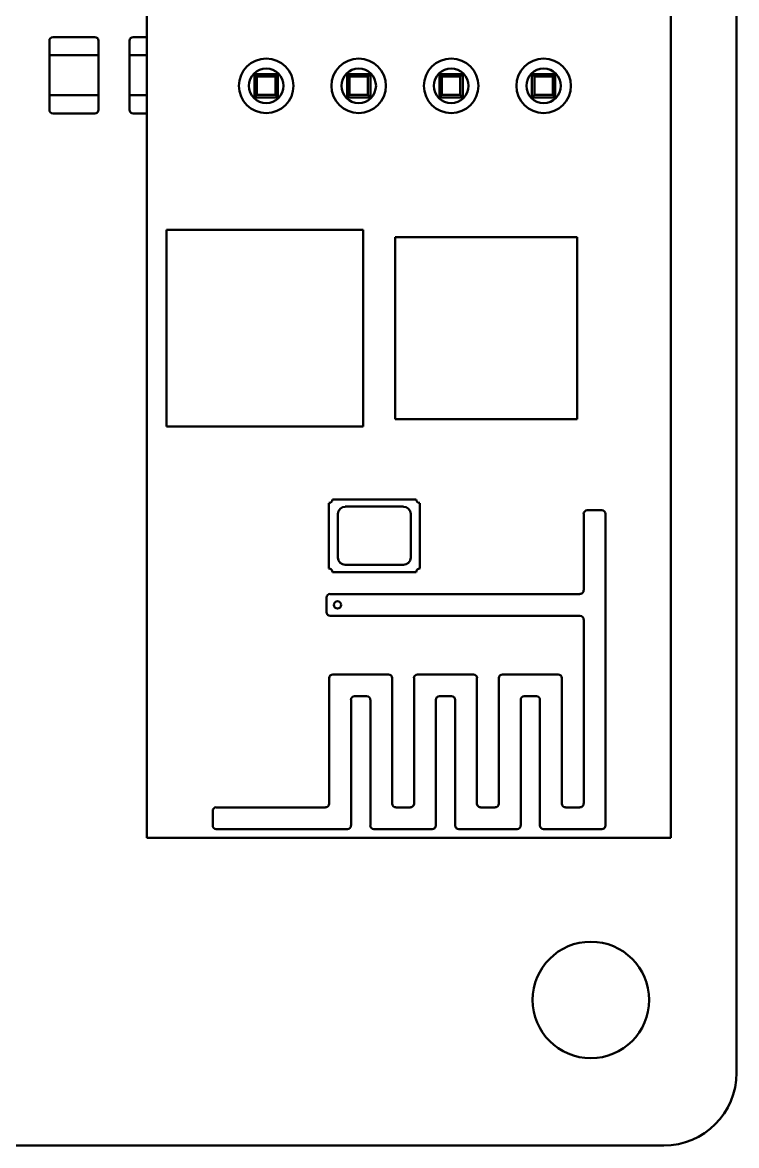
# Model space of a CAD drawing. Header units: inches. Extents: x 0.1 to 17, y 0.3 to 10.7.
# Drawn here: x 4.666 to 5.439, y 7.138 to 8.352 of the extents above; entities that cross this region are included whole.
import ezdxf

# ---------------------------------------------------------------- set-up
doc = ezdxf.new("R2010")
doc.units = ezdxf.units.IN
doc.header["$LTSCALE"] = 0.5
doc.header["$MEASUREMENT"] = 0
doc.layers.add('Visible (ANSI)', color=7, linetype='Continuous', lineweight=50)

msp = doc.modelspace()

# ---------------------------------------------------------------- linework, layer by layer
at = {"layer": 'Visible (ANSI)'}
for p, q in [((5.4385, 9.0276), (5.4385, 7.2166)), ((4.8007, 8.443), (4.8007, 7.4705)), ((5.3676, 7.4705), (5.3676, 8.443)), ((4.6954, 8.3327), (4.6954, 8.317)), ((4.7446, 8.3367), (4.6993, 8.3367)), ((4.7486, 8.317), (4.7486, 8.3327)), ((4.782, 8.3327), (4.782, 8.317)), ((4.8007, 8.3367), (4.786, 8.3367)), ((4.6954, 8.317), (4.6993, 8.317)), ((4.6954, 8.317), (4.6954, 8.2737)), ((4.6993, 8.317), (4.6954, 8.317)), ((4.6993, 8.317), (4.7446, 8.317)), ((4.7446, 8.317), (4.6993, 8.317)), ((4.7446, 8.317), (4.7486, 8.317)), ((4.7486, 8.317), (4.7446, 8.317)), ((4.7486, 8.2737), (4.7486, 8.317)), ((4.782, 8.317), (4.786, 8.317)), ((4.782, 8.317), (4.782, 8.2737)), ((4.786, 8.317), (4.782, 8.317)), ((4.786, 8.317), (4.8007, 8.317)), ((4.8007, 8.317), (4.786, 8.317)), ((4.9173, 8.2713), (4.9173, 8.2965)), ((4.9173, 8.2965), (4.9425, 8.2965)), ((4.9173, 8.2965), (4.9199, 8.2939)), ((4.9425, 8.2965), (4.9398, 8.2939)), ((4.9425, 8.2965), (4.9425, 8.2713)), ((5.0173, 8.2713), (5.0173, 8.2965)), ((5.0173, 8.2965), (5.0425, 8.2965)), ((5.0173, 8.2965), (5.0199, 8.2939)), ((5.0425, 8.2965), (5.0398, 8.2939)), ((5.0425, 8.2965), (5.0425, 8.2713)), ((5.1173, 8.2713), (5.1173, 8.2965)), ((5.1173, 8.2965), (5.1425, 8.2965)), ((5.1173, 8.2965), (5.1199, 8.2939)), ((5.1425, 8.2965), (5.1398, 8.2939)), ((5.1425, 8.2965), (5.1425, 8.2713)), ((5.2173, 8.2713), (5.2173, 8.2965)), ((5.2173, 8.2965), (5.2425, 8.2965)), ((5.2173, 8.2965), (5.2199, 8.2939)), ((5.2425, 8.2965), (5.2398, 8.2939)), ((5.2425, 8.2965), (5.2425, 8.2713)), ((4.9398, 8.2939), (4.9199, 8.2939)), ((4.9199, 8.2939), (4.9199, 8.274)), ((4.9398, 8.274), (4.9398, 8.2939)), ((5.0398, 8.2939), (5.0199, 8.2939)), ((5.0199, 8.2939), (5.0199, 8.274)), ((5.0398, 8.274), (5.0398, 8.2939)), ((5.1398, 8.2939), (5.1199, 8.2939)), ((5.1199, 8.2939), (5.1199, 8.274)), ((5.1398, 8.274), (5.1398, 8.2939)), ((5.2398, 8.2939), (5.2199, 8.2939)), ((5.2199, 8.2939), (5.2199, 8.274)), ((5.2398, 8.274), (5.2398, 8.2939)), ((4.6954, 8.2737), (4.6993, 8.2737)), ((4.6954, 8.2737), (4.6954, 8.2579)), ((4.6993, 8.2737), (4.6954, 8.2737)), ((4.6993, 8.2737), (4.7446, 8.2737)), ((4.7446, 8.2737), (4.6993, 8.2737)), ((4.7446, 8.2737), (4.7486, 8.2737)), ((4.7486, 8.2737), (4.7446, 8.2737)), ((4.7486, 8.2579), (4.7486, 8.2737)), ((4.782, 8.2737), (4.786, 8.2737)), ((4.782, 8.2737), (4.782, 8.2579)), ((4.786, 8.2737), (4.782, 8.2737)), ((4.786, 8.2737), (4.8007, 8.2737)), ((4.8007, 8.2737), (4.786, 8.2737)), ((4.9199, 8.274), (4.9173, 8.2713)), ((4.9425, 8.2713), (4.9173, 8.2713)), ((4.9199, 8.274), (4.9398, 8.274)), ((4.9398, 8.274), (4.9425, 8.2713)), ((5.0199, 8.274), (5.0173, 8.2713)), ((5.0425, 8.2713), (5.0173, 8.2713)), ((5.0199, 8.274), (5.0398, 8.274)), ((5.0398, 8.274), (5.0425, 8.2713)), ((5.1199, 8.274), (5.1173, 8.2713)), ((5.1425, 8.2713), (5.1173, 8.2713)), ((5.1199, 8.274), (5.1398, 8.274)), ((5.1398, 8.274), (5.1425, 8.2713)), ((5.2199, 8.274), (5.2173, 8.2713)), ((5.2425, 8.2713), (5.2173, 8.2713)), ((5.2199, 8.274), (5.2398, 8.274)), ((5.2398, 8.274), (5.2425, 8.2713)), ((4.6993, 8.254), (4.7446, 8.254)), ((4.786, 8.254), (4.8007, 8.254)), ((5.0346, 8.128), (4.822, 8.128)), ((4.822, 8.128), (4.822, 7.9154)), ((5.0346, 7.9154), (5.0346, 8.128)), ((5.0692, 8.1201), (5.0692, 7.9233)), ((5.2661, 8.1201), (5.0692, 8.1201)), ((5.2661, 7.9233), (5.2661, 8.1201)), ((5.0692, 7.9233), (5.2661, 7.9233)), ((4.822, 7.9154), (5.0346, 7.9154)), ((5.0921, 7.8367), (5.0015, 7.8367)), ((4.9976, 7.8327), (4.9976, 7.7619)), ((5.0153, 7.8288), (5.0783, 7.8288)), ((5.096, 7.7619), (5.096, 7.8327)), ((5.2928, 7.8249), (5.2771, 7.8249)), ((5.0074, 7.7737), (5.0074, 7.8209)), ((5.0862, 7.8209), (5.0862, 7.7737)), ((5.2732, 7.8209), (5.2732, 7.7383)), ((5.2968, 7.4839), (5.2968, 7.8209)), ((5.0783, 7.7658), (5.0153, 7.7658)), ((5.0015, 7.7579), (5.0921, 7.7579)), ((4.9952, 7.7304), (4.9952, 7.7146)), ((5.2692, 7.7343), (4.9991, 7.7343)), ((4.9991, 7.7107), (5.2692, 7.7107)), ((5.2732, 7.7068), (5.2732, 7.5076)), ((4.998, 7.6434), (4.998, 7.5076)), ((5.0621, 7.6473), (5.0019, 7.6473)), ((5.0661, 7.5076), (5.0661, 7.6434)), ((5.0897, 7.6434), (5.0897, 7.5076)), ((5.1539, 7.6473), (5.0936, 7.6473)), ((5.1578, 7.5076), (5.1578, 7.6434)), ((5.1814, 7.6434), (5.1814, 7.5076)), ((5.2456, 7.6473), (5.1854, 7.6473)), ((5.2495, 7.5076), (5.2495, 7.6434)), ((5.0216, 7.4839), (5.0216, 7.6198)), ((5.0255, 7.6237), (5.0385, 7.6237)), ((5.0425, 7.6198), (5.0425, 7.4839)), ((5.1133, 7.4839), (5.1133, 7.6198)), ((5.1173, 7.6237), (5.1302, 7.6237)), ((5.1342, 7.6198), (5.1342, 7.4839)), ((5.2051, 7.4839), (5.2051, 7.6198)), ((5.209, 7.6237), (5.222, 7.6237)), ((5.2259, 7.6198), (5.2259, 7.4839)), ((4.872, 7.4997), (4.872, 7.4839)), ((4.994, 7.5036), (4.8759, 7.5036)), ((5.0858, 7.5036), (5.07, 7.5036)), ((5.1775, 7.5036), (5.1617, 7.5036)), ((5.2692, 7.5036), (5.2535, 7.5036)), ((4.8007, 7.4705), (5.3676, 7.4705)), ((4.8759, 7.48), (5.0176, 7.48)), ((5.0464, 7.48), (5.1094, 7.48)), ((5.1381, 7.48), (5.2011, 7.48)), ((5.2299, 7.48), (5.2928, 7.48)), ((5.3598, 7.1379), (3.0763, 7.1379))]:
    msp.add_line(p, q, dxfattribs=at)
for centre, radius in [((4.9299, 8.2839), 0.0295), ((4.9299, 8.2839), 0.0295), ((5.0299, 8.2839), 0.0295), ((5.0299, 8.2839), 0.0295), ((5.1299, 8.2839), 0.0295), ((5.1299, 8.2839), 0.0295), ((5.2299, 8.2839), 0.0295), ((5.2299, 8.2839), 0.0295), ((4.9299, 8.2839), 0.0187), ((5.0299, 8.2839), 0.0187), ((5.1299, 8.2839), 0.0187), ((5.2299, 8.2839), 0.0187), ((5.007, 7.7225), 0.00394), ((5.281, 7.2953), 0.063)]:
    msp.add_circle(centre, radius, dxfattribs=at)
for centre, radius, start, end in [((4.6993, 8.3327), 0.00394, 90, 180), ((4.7446, 8.3327), 0.00394, 0, 90), ((4.786, 8.3327), 0.00394, 90, 180), ((4.6993, 8.2579), 0.00394, 180, 270), ((4.7446, 8.2579), 0.00394, 270, 0), ((4.786, 8.2579), 0.00394, 180, 270), ((4.9976, 7.8367), 0.00394, 270, 0), ((5.096, 7.8367), 0.00394, 180, 270), ((5.0153, 7.8209), 0.00787, 90, 180), ((5.0783, 7.8209), 0.00787, 0, 90), ((5.2771, 7.8209), 0.00394, 90, 180), ((5.2928, 7.8209), 0.00394, 0, 90), ((5.0153, 7.7737), 0.00787, 180, 270), ((5.0783, 7.7737), 0.00787, 270, 0), ((4.9976, 7.7579), 0.00394, 0, 90), ((5.096, 7.7579), 0.00394, 90, 180), ((5.2692, 7.7383), 0.00394, 270, 0), ((4.9991, 7.7304), 0.00394, 90, 180), ((4.9991, 7.7146), 0.00394, 180, 270), ((5.2692, 7.7068), 0.00394, 0, 90), ((5.0019, 7.6434), 0.00394, 90, 180), ((5.0621, 7.6434), 0.00394, 0, 90), ((5.0936, 7.6434), 0.00394, 90, 180), ((5.1539, 7.6434), 0.00394, 0, 90), ((5.1854, 7.6434), 0.00394, 90, 180), ((5.2456, 7.6434), 0.00394, 0, 90), ((5.0255, 7.6198), 0.00394, 90, 180), ((5.0385, 7.6198), 0.00394, 0, 90), ((5.1173, 7.6198), 0.00394, 90, 180), ((5.1302, 7.6198), 0.00394, 0, 90), ((5.209, 7.6198), 0.00394, 90, 180), ((5.222, 7.6198), 0.00394, 0, 90), ((4.994, 7.5076), 0.00394, 270, 0), ((5.07, 7.5076), 0.00394, 180, 270), ((5.0858, 7.5076), 0.00394, 270, 0), ((5.1617, 7.5076), 0.00394, 180, 270), ((5.1775, 7.5076), 0.00394, 270, 0), ((5.2535, 7.5076), 0.00394, 180, 270), ((5.2692, 7.5076), 0.00394, 270, 0), ((4.8759, 7.4997), 0.00394, 90, 180), ((4.8759, 7.4839), 0.00394, 180, 270), ((5.0176, 7.4839), 0.00394, 270, 0), ((5.0464, 7.4839), 0.00394, 180, 270), ((5.1094, 7.4839), 0.00394, 270, 0), ((5.1381, 7.4839), 0.00394, 180, 270), ((5.2011, 7.4839), 0.00394, 270, 0), ((5.2299, 7.4839), 0.00394, 180, 270), ((5.2928, 7.4839), 0.00394, 270, 0), ((5.3597, 7.2166), 0.0788, 270.0207, 359.9793)]:
    msp.add_arc(centre, radius, start, end, dxfattribs=at)

doc.saveas('drawing.dxf')
